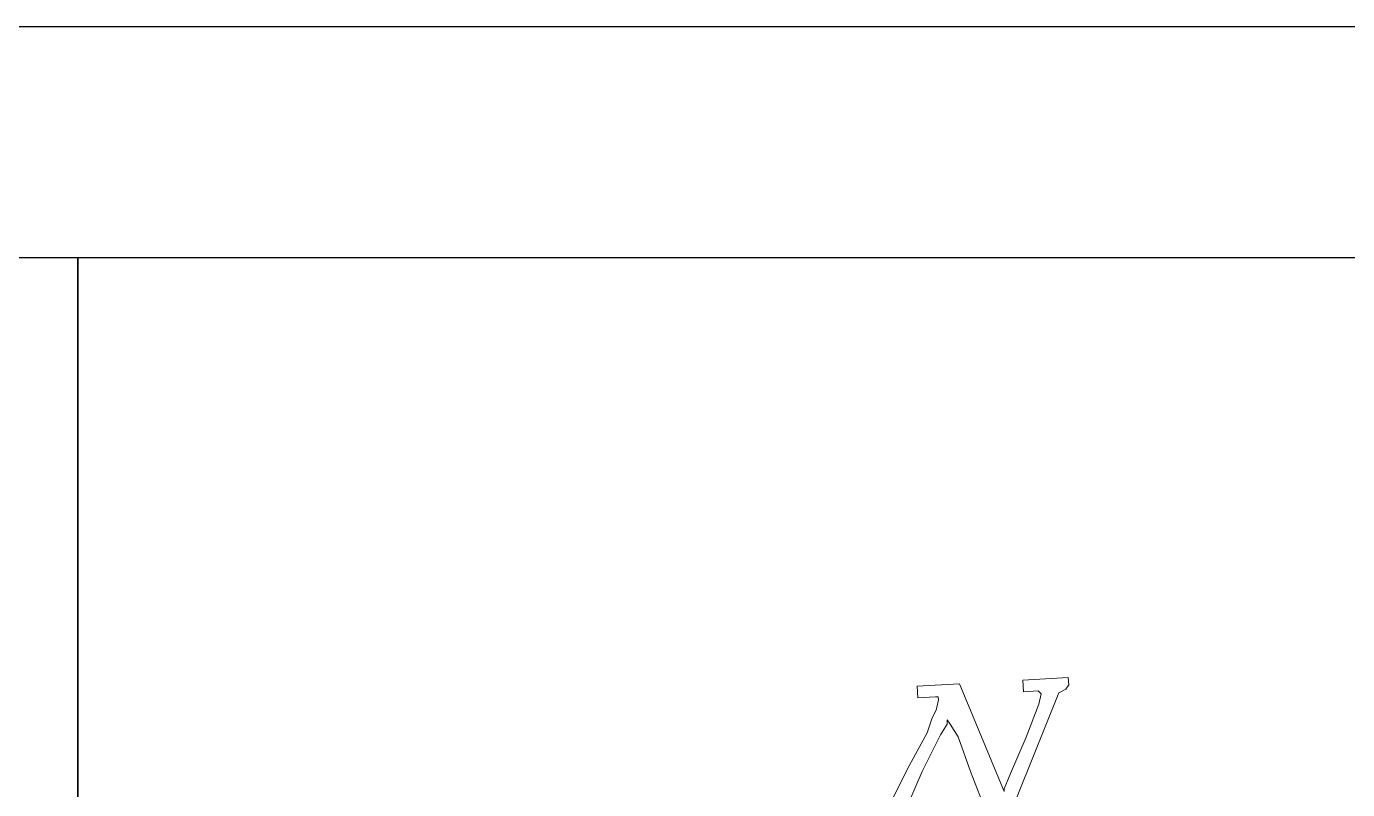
# Model space of a CAD drawing. Header units: metres. Extents: x -2639 to -2278, y 1912 to 2089.
# Drawn here: x -2357.9 to -2346.46, y 2082.6 to 2089.2 of the extents above; entities that cross this region are included whole.
import ezdxf

# ---------------------------------------------------------------- set-up
doc = ezdxf.new("R2010")
doc.units = ezdxf.units.M
doc.layers.add('02', color=2, linetype='Continuous')
doc.layers.add('PLUMA-01', color=9, linetype='Continuous', lineweight=9)

# ---------------------------------------------------------------- blocks, each defined once
blk = doc.blocks.new('A$C1D8E714A')
at = {"layer": 'PLUMA-01'}
for points in [[(20.242, 48.708), (20.77, 49.941), (21.398, 51.179), (21.627, 51.543), (21.619, 51.692), (21.727, 51.549), (22.003, 51.114), (22.422, 49.938), (22.895, 48.714)], [(23.628, 48.157), (25.419, 52.616), (25.662, 52.731), (25.753, 52.886), (25.738, 53.136), (24.192, 53.045), (24.215, 52.646), (24.714, 52.675), (24.82, 52.581), (24.741, 52.226), (24.306, 51.1), (23.778, 49.867), (23.558, 49.354), (23.564, 49.254), (22.047, 52.919), (20.6, 52.834), (20.624, 52.435), (21.223, 52.47), (21.322, 52.476), (21.328, 52.376), (21.249, 52.021), (21.114, 51.763), (20.944, 51.252), (20.266, 50.011), (19.729, 48.929)]]:
    blk.add_lwpolyline(points, dxfattribs=at)

msp = doc.modelspace()

# ---------------------------------------------------------------- linework, layer by layer
at = {"color": 1}
msp.add_lwpolyline([(-2547.0156, 2089.1996), (-2277.5105, 2089.1996), (-2277.5105, 1911.9), (-2547.0156, 1911.9)], close=True, dxfattribs=at)
at = {"color": 5}
for points in [[(-2545.0156, 2087.1996), (-2357.4506, 2087.1996), (-2357.4506, 1944.8946), (-2545.0156, 1944.8946)], [(-2545.0156, 2087.1996), (-2279.5105, 2087.1996), (-2279.5105, 1913.9), (-2545.0156, 1913.9)], [(-2279.5105, 1965.6348), (-2357.4506, 1965.6348), (-2357.4506, 2087.1996), (-2279.5105, 2087.1996)]]:
    msp.add_lwpolyline(points, close=True, dxfattribs=at)

# ---------------------------------------------------------------- block references
at = {"layer": '02', "xscale": 0.2546774999999437, "yscale": 0.2546774999999437, "zscale": 0.2546774999999437}
msp.add_blockref('A$C1D8E714A', (-2355.4352, 2070.0346), dxfattribs=at)

doc.saveas('drawing.dxf')
